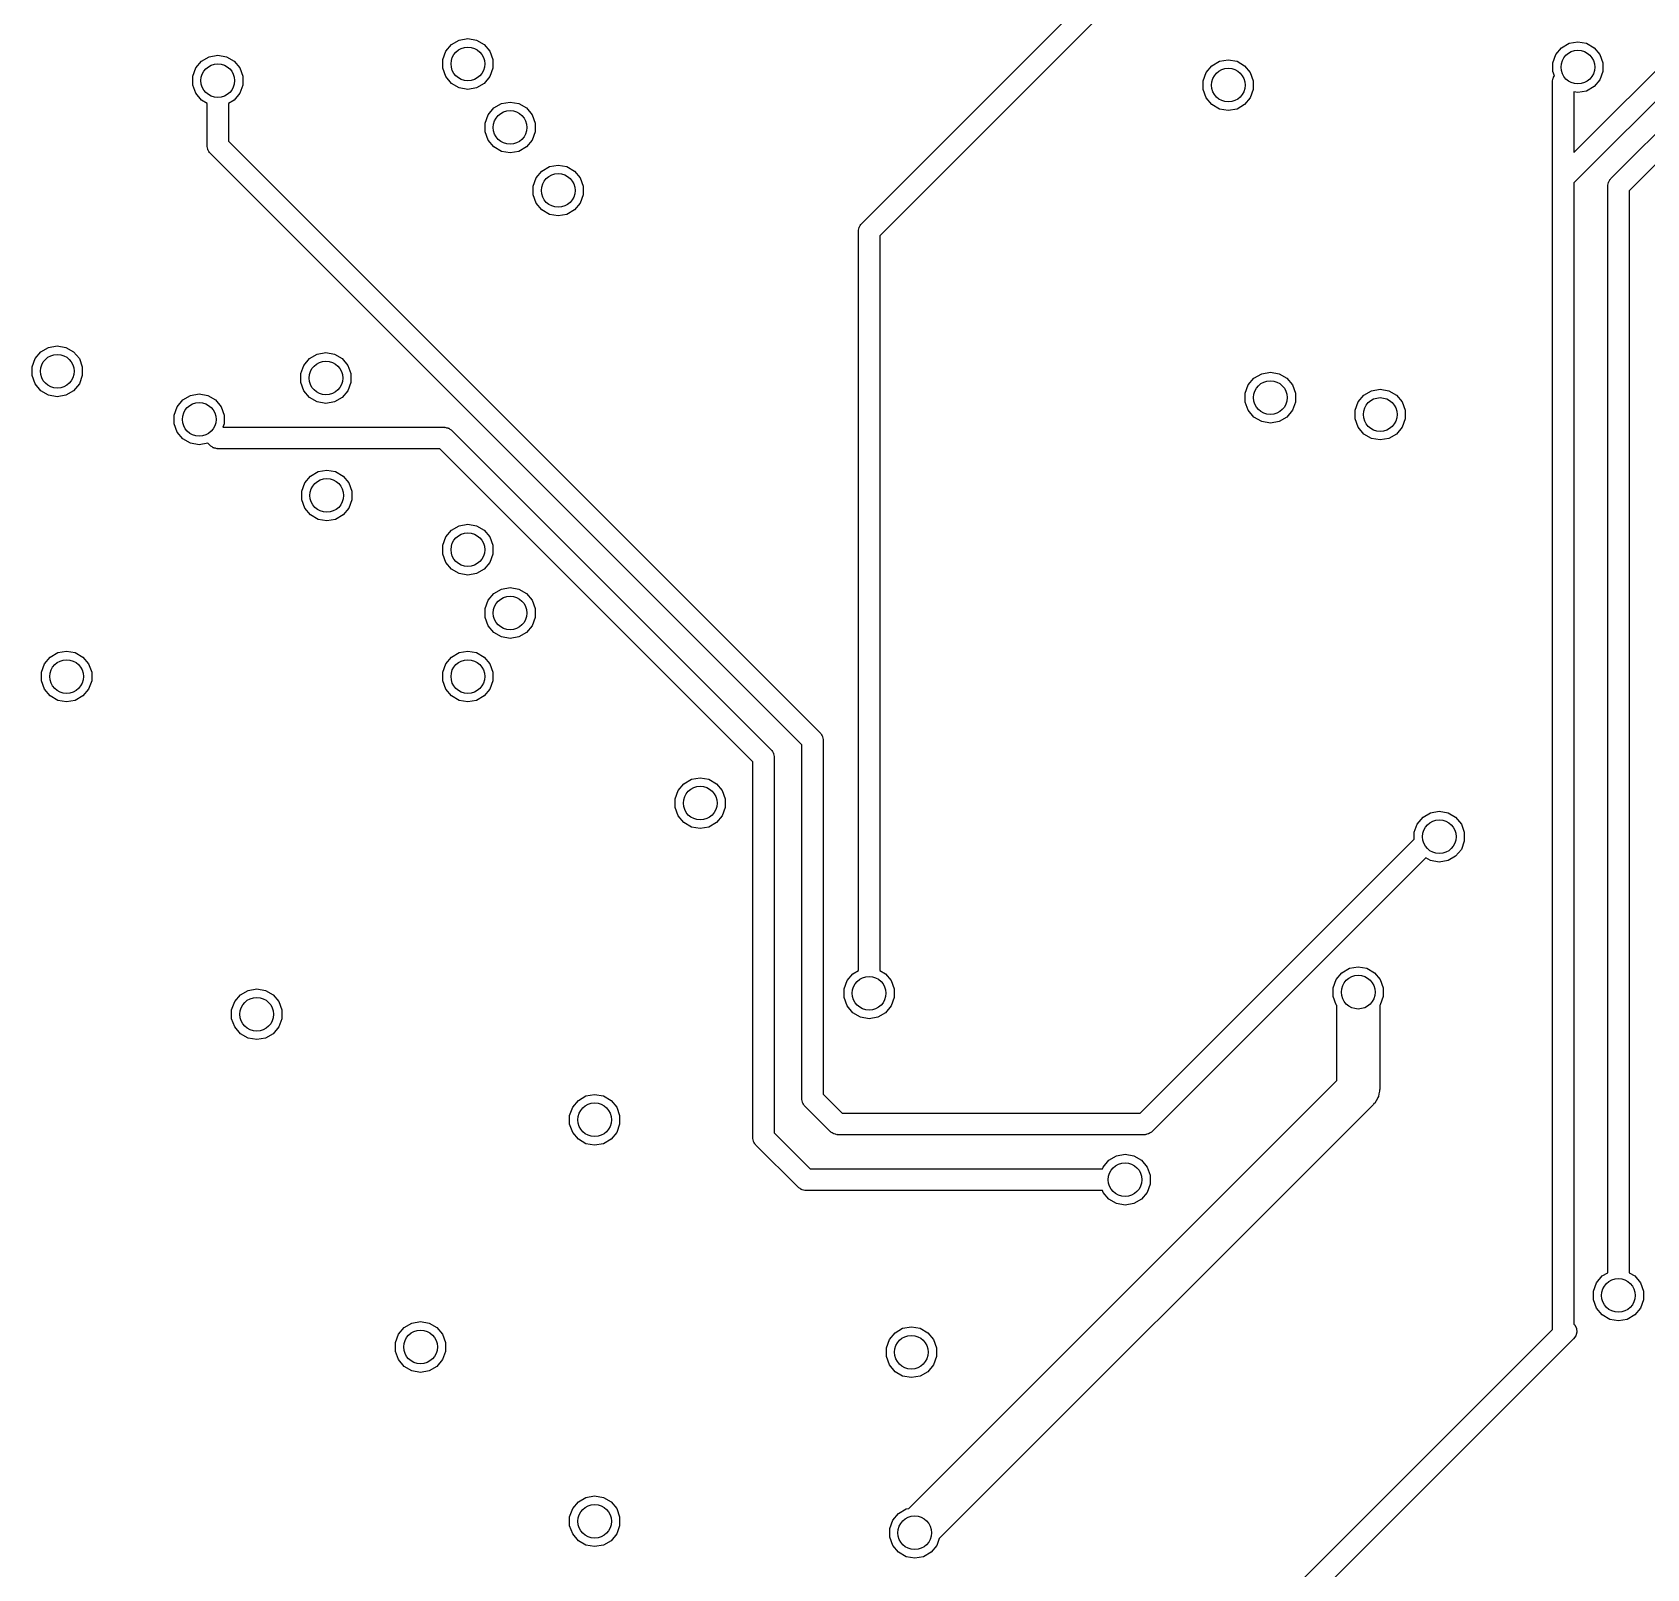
# Model space of a CAD drawing. Extents: x 10 to 287, y -200 to -10.
# Drawn here: x 121.05 to 140.17, y -118.43 to -100.24 of the extents above; entities that cross this region are included whole.
import ezdxf

# ---------------------------------------------------------------- set-up
doc = ezdxf.new("R2010")
doc.units = 0
doc.header["$MEASUREMENT"] = 0
doc.layers.add('BLACK', color=7, linetype='CONTINUOUS')

msp = doc.modelspace()

# ---------------------------------------------------------------- linework, layer by layer
at = {"layer": 'Black'}
for p, q in [((139.304, -101.659), (165.513, -75.4499)), ((165.73, -75.5923), (139.304, -102.018)), ((139.74, -101.97), (166.063, -75.6474)), ((166.28, -75.7898), (139.957, -102.113)), ((130.87, -102.503), (135.469, -97.9034)), ((135.612, -98.1202), (131.087, -102.645)), ((126.017, -100.381), (126.107, -100.329)), ((126.107, -100.329), (126.21, -100.311)), ((126.21, -100.311), (126.313, -100.329)), ((126.313, -100.329), (126.403, -100.381)), ((123.147, -100.527), (123.25, -100.509)), ((123.25, -100.509), (123.353, -100.527)), ((125.914, -100.56), (125.95, -100.462)), ((125.95, -100.462), (126.017, -100.381)), ((126.403, -100.381), (126.471, -100.462)), ((126.471, -100.462), (126.506, -100.56)), ((139.054, -100.598), (139.089, -100.5)), ((139.089, -100.5), (139.157, -100.42)), ((139.157, -100.42), (139.247, -100.367)), ((139.247, -100.367), (139.35, -100.349)), ((139.35, -100.349), (139.453, -100.367)), ((139.453, -100.367), (139.543, -100.42)), ((139.543, -100.42), (139.611, -100.5)), ((139.611, -100.5), (139.646, -100.598)), ((122.954, -100.758), (122.989, -100.66)), ((122.989, -100.66), (123.057, -100.58)), ((123.057, -100.58), (123.147, -100.527)), ((123.353, -100.527), (123.443, -100.58)), ((123.443, -100.58), (123.511, -100.66)), ((123.511, -100.66), (123.546, -100.758)), ((125.914, -100.664), (125.914, -100.56)), ((125.95, -100.762), (125.914, -100.664)), ((126.506, -100.664), (126.471, -100.762)), ((126.506, -100.56), (126.506, -100.664)), ((134.916, -100.811), (134.951, -100.713)), ((134.951, -100.713), (135.018, -100.633)), ((135.018, -100.633), (135.109, -100.581)), ((135.109, -100.581), (135.212, -100.563)), ((135.212, -100.563), (135.315, -100.581)), ((135.315, -100.581), (135.405, -100.633)), ((135.405, -100.633), (135.472, -100.713)), ((135.472, -100.713), (135.508, -100.811)), ((139.054, -100.702), (139.054, -100.598)), ((139.072, -100.754), (139.054, -100.702)), ((139.646, -100.702), (139.611, -100.8)), ((139.646, -100.598), (139.646, -100.702)), ((122.954, -100.862), (122.954, -100.758)), ((122.989, -100.96), (122.954, -100.862)), ((123.546, -100.862), (123.511, -100.96)), ((123.546, -100.758), (123.546, -100.862)), ((126.017, -100.842), (125.95, -100.762)), ((126.107, -100.895), (126.017, -100.842)), ((126.21, -100.913), (126.107, -100.895)), ((126.313, -100.895), (126.21, -100.913)), ((126.403, -100.842), (126.313, -100.895)), ((126.471, -100.762), (126.403, -100.842)), ((134.916, -100.916), (134.916, -100.811)), ((135.508, -100.811), (135.508, -100.916)), ((139.05, -100.812), (139.055, -100.796)), ((139.051, -100.818), (139.05, -100.812)), ((139.05, -100.823), (139.051, -100.818)), ((139.05, -101.966), (139.05, -100.823)), ((139.055, -100.796), (139.057, -100.78)), ((139.057, -100.78), (139.06, -100.775)), ((139.06, -100.775), (139.062, -100.77)), ((139.062, -100.77), (139.071, -100.756)), ((139.071, -100.756), (139.072, -100.754)), ((139.543, -100.88), (139.453, -100.933)), ((139.611, -100.8), (139.543, -100.88)), ((123.057, -101.04), (122.989, -100.96)), ((123.123, -101.079), (123.057, -101.04)), ((123.123, -101.58), (123.123, -101.079)), ((123.443, -101.04), (123.377, -101.079)), ((123.377, -101.079), (123.377, -101.527)), ((123.511, -100.96), (123.443, -101.04)), ((126.517, -101.133), (126.608, -101.081)), ((126.608, -101.081), (126.71, -101.063)), ((126.71, -101.063), (126.813, -101.081)), ((126.813, -101.081), (126.904, -101.133)), ((134.951, -101.014), (134.916, -100.916)), ((135.018, -101.094), (134.951, -101.014)), ((135.109, -101.146), (135.018, -101.094)), ((135.405, -101.094), (135.315, -101.146)), ((135.472, -101.014), (135.405, -101.094)), ((135.508, -100.916), (135.472, -101.014)), ((139.35, -100.951), (139.304, -100.943)), ((139.304, -100.943), (139.304, -101.659)), ((139.453, -100.933), (139.35, -100.951)), ((126.414, -101.312), (126.45, -101.213)), ((126.45, -101.213), (126.517, -101.133)), ((126.904, -101.133), (126.971, -101.213)), ((126.971, -101.213), (127.007, -101.312)), ((135.212, -101.164), (135.109, -101.146)), ((135.315, -101.146), (135.212, -101.164)), ((126.414, -101.416), (126.414, -101.312)), ((126.45, -101.514), (126.414, -101.416)), ((127.007, -101.416), (126.971, -101.514)), ((127.007, -101.312), (127.007, -101.416)), ((123.124, -101.586), (123.123, -101.58)), ((123.123, -101.591), (123.124, -101.586)), ((123.128, -101.607), (123.123, -101.591)), ((123.131, -101.623), (123.128, -101.607)), ((123.133, -101.628), (123.131, -101.623)), ((123.135, -101.634), (123.133, -101.628)), ((123.144, -101.647), (123.135, -101.634)), ((123.153, -101.662), (123.144, -101.647)), ((123.157, -101.665), (123.153, -101.662)), ((123.16, -101.67), (123.157, -101.665)), ((129.835, -108.345), (123.16, -101.67)), ((123.377, -101.527), (130.015, -108.165)), ((126.517, -101.594), (126.45, -101.514)), ((126.608, -101.647), (126.517, -101.594)), ((126.71, -101.665), (126.608, -101.647)), ((126.813, -101.647), (126.71, -101.665)), ((126.904, -101.594), (126.813, -101.647)), ((126.971, -101.514), (126.904, -101.594)), ((127.087, -101.88), (127.177, -101.827)), ((127.177, -101.827), (127.28, -101.809)), ((127.28, -101.809), (127.383, -101.827)), ((127.383, -101.827), (127.473, -101.88)), ((126.984, -102.058), (127.019, -101.96)), ((127.019, -101.96), (127.087, -101.88)), ((127.473, -101.88), (127.541, -101.96)), ((127.541, -101.96), (127.576, -102.058)), ((139.05, -102), (139.05, -101.966)), ((139.05, -115.594), (139.05, -102)), ((139.304, -102.018), (139.304, -115.53)), ((139.703, -102.049), (139.708, -102.033)), ((139.704, -102.054), (139.703, -102.049)), ((139.708, -102.033), (139.711, -102.017)), ((139.711, -102.017), (139.713, -102.012)), ((139.713, -102.012), (139.715, -102.006)), ((139.715, -102.006), (139.724, -101.993)), ((139.724, -101.993), (139.733, -101.978)), ((139.733, -101.978), (139.737, -101.975)), ((139.737, -101.975), (139.74, -101.97)), ((126.984, -102.162), (126.984, -102.058)), ((127.019, -102.26), (126.984, -102.162)), ((127.576, -102.162), (127.541, -102.26)), ((127.576, -102.058), (127.576, -102.162)), ((139.703, -102.06), (139.704, -102.054)), ((139.703, -114.921), (139.703, -102.06)), ((139.957, -102.113), (139.957, -114.921)), ((127.087, -102.34), (127.019, -102.26)), ((127.177, -102.393), (127.087, -102.34)), ((127.28, -102.411), (127.177, -102.393)), ((127.383, -102.393), (127.28, -102.411)), ((127.473, -102.34), (127.383, -102.393)), ((127.541, -102.26), (127.473, -102.34)), ((130.833, -102.581), (130.838, -102.565)), ((130.834, -102.587), (130.833, -102.581)), ((130.833, -102.592), (130.834, -102.587)), ((130.833, -106.215), (130.833, -102.592)), ((130.838, -102.565), (130.841, -102.549)), ((130.841, -102.549), (130.843, -102.544)), ((130.843, -102.544), (130.845, -102.539)), ((130.845, -102.539), (130.854, -102.525)), ((130.854, -102.525), (130.863, -102.511)), ((130.863, -102.511), (130.867, -102.507)), ((130.867, -102.507), (130.87, -102.503)), ((131.087, -102.645), (131.087, -106.215)), ((121.247, -103.967), (121.35, -103.949)), ((121.35, -103.949), (121.453, -103.967)), ((121.054, -104.198), (121.089, -104.1)), ((121.089, -104.1), (121.157, -104.02)), ((121.157, -104.02), (121.247, -103.967)), ((121.453, -103.967), (121.543, -104.02)), ((121.543, -104.02), (121.611, -104.1)), ((121.611, -104.1), (121.646, -104.198)), ((124.269, -104.18), (124.337, -104.1)), ((124.337, -104.1), (124.427, -104.047)), ((124.427, -104.047), (124.53, -104.029)), ((124.53, -104.029), (124.633, -104.047)), ((124.633, -104.047), (124.723, -104.1)), ((124.723, -104.1), (124.791, -104.18)), ((121.054, -104.302), (121.054, -104.198)), ((121.089, -104.4), (121.054, -104.302)), ((121.646, -104.302), (121.611, -104.4)), ((121.646, -104.198), (121.646, -104.302)), ((124.234, -104.278), (124.269, -104.18)), ((124.234, -104.382), (124.234, -104.278)), ((124.791, -104.18), (124.826, -104.278)), ((124.826, -104.278), (124.826, -104.382)), ((135.449, -104.411), (135.516, -104.331)), ((135.516, -104.331), (135.607, -104.279)), ((135.607, -104.279), (135.71, -104.261)), ((135.71, -104.261), (135.813, -104.279)), ((135.813, -104.279), (135.903, -104.331)), ((135.903, -104.331), (135.97, -104.411)), ((121.157, -104.48), (121.089, -104.4)), ((121.247, -104.533), (121.157, -104.48)), ((121.35, -104.551), (121.247, -104.533)), ((121.453, -104.533), (121.35, -104.551)), ((121.543, -104.48), (121.453, -104.533)), ((121.611, -104.4), (121.543, -104.48)), ((122.837, -104.59), (122.927, -104.537)), ((122.927, -104.537), (123.03, -104.519)), ((123.03, -104.519), (123.133, -104.537)), ((123.133, -104.537), (123.223, -104.59)), ((124.269, -104.48), (124.234, -104.382)), ((124.337, -104.56), (124.269, -104.48)), ((124.791, -104.48), (124.723, -104.56)), ((124.826, -104.382), (124.791, -104.48)), ((135.413, -104.509), (135.449, -104.411)), ((135.413, -104.614), (135.413, -104.509)), ((135.97, -104.411), (136.006, -104.509)), ((136.006, -104.509), (136.006, -104.614)), ((136.75, -104.612), (136.817, -104.532)), ((136.817, -104.532), (136.907, -104.48)), ((136.907, -104.48), (137.01, -104.461)), ((137.01, -104.461), (137.113, -104.48)), ((137.113, -104.48), (137.204, -104.532)), ((137.204, -104.532), (137.271, -104.612)), ((122.734, -104.768), (122.769, -104.67)), ((122.769, -104.67), (122.837, -104.59)), ((123.223, -104.59), (123.291, -104.67)), ((123.291, -104.67), (123.326, -104.768)), ((124.427, -104.613), (124.337, -104.56)), ((124.53, -104.631), (124.427, -104.613)), ((124.633, -104.613), (124.53, -104.631)), ((124.723, -104.56), (124.633, -104.613)), ((135.449, -104.712), (135.413, -104.614)), ((135.516, -104.792), (135.449, -104.712)), ((135.97, -104.712), (135.903, -104.792)), ((136.006, -104.614), (135.97, -104.712)), ((136.714, -104.71), (136.75, -104.612)), ((136.714, -104.815), (136.714, -104.71)), ((137.271, -104.612), (137.306, -104.71)), ((137.306, -104.71), (137.306, -104.815)), ((122.734, -104.872), (122.734, -104.768)), ((122.769, -104.97), (122.734, -104.872)), ((123.326, -104.872), (123.311, -104.913)), ((123.311, -104.913), (125.93, -104.913)), ((123.326, -104.768), (123.326, -104.872)), ((125.93, -104.913), (125.936, -104.914)), ((125.936, -104.914), (125.941, -104.913)), ((125.941, -104.913), (125.957, -104.918)), ((125.957, -104.918), (125.973, -104.921)), ((135.607, -104.844), (135.516, -104.792)), ((135.71, -104.863), (135.607, -104.844)), ((135.813, -104.844), (135.71, -104.863)), ((135.903, -104.792), (135.813, -104.844)), ((136.75, -104.913), (136.714, -104.815)), ((136.817, -104.993), (136.75, -104.913)), ((137.271, -104.913), (137.204, -104.993)), ((137.306, -104.815), (137.271, -104.913)), ((122.837, -105.05), (122.769, -104.97)), ((122.927, -105.103), (122.837, -105.05)), ((123.03, -105.121), (122.927, -105.103)), ((123.133, -105.103), (123.03, -105.121)), ((123.16, -105.13), (123.133, -105.103)), ((123.133, -105.103), (123.133, -105.103)), ((125.973, -104.921), (125.978, -104.923)), ((125.978, -104.923), (125.984, -104.925)), ((125.984, -104.925), (125.997, -104.934)), ((125.997, -104.934), (126.012, -104.943)), ((126.012, -104.943), (126.015, -104.947)), ((126.015, -104.947), (126.02, -104.95)), ((126.02, -104.95), (129.47, -108.4)), ((136.907, -105.045), (136.817, -104.993)), ((137.01, -105.063), (136.907, -105.045)), ((137.113, -105.045), (137.01, -105.063)), ((137.204, -104.993), (137.113, -105.045)), ((123.165, -105.133), (123.16, -105.13)), ((123.168, -105.137), (123.165, -105.133)), ((123.183, -105.146), (123.168, -105.137)), ((123.196, -105.155), (123.183, -105.146)), ((123.202, -105.157), (123.196, -105.155)), ((123.207, -105.159), (123.202, -105.157)), ((123.223, -105.162), (123.207, -105.159)), ((123.239, -105.167), (123.223, -105.162)), ((123.244, -105.166), (123.239, -105.167)), ((123.25, -105.167), (123.244, -105.166)), ((125.877, -105.167), (123.25, -105.167)), ((129.29, -108.58), (125.877, -105.167)), ((124.279, -105.57), (124.347, -105.49)), ((124.347, -105.49), (124.437, -105.437)), ((124.437, -105.437), (124.54, -105.419)), ((124.54, -105.419), (124.643, -105.437)), ((124.643, -105.437), (124.733, -105.49)), ((124.733, -105.49), (124.801, -105.57)), ((124.244, -105.668), (124.279, -105.57)), ((124.244, -105.772), (124.244, -105.668)), ((124.801, -105.57), (124.836, -105.668)), ((124.836, -105.668), (124.836, -105.772)), ((124.279, -105.87), (124.244, -105.772)), ((124.347, -105.95), (124.279, -105.87)), ((124.801, -105.87), (124.733, -105.95)), ((124.836, -105.772), (124.801, -105.87)), ((124.437, -106.003), (124.347, -105.95)), ((124.54, -106.021), (124.437, -106.003)), ((124.643, -106.003), (124.54, -106.021)), ((124.733, -105.95), (124.643, -106.003)), ((126.107, -106.08), (126.21, -106.062)), ((126.21, -106.062), (126.313, -106.08)), ((125.914, -106.31), (125.95, -106.212)), ((125.95, -106.212), (126.017, -106.132)), ((126.017, -106.132), (126.107, -106.08)), ((126.313, -106.08), (126.403, -106.132)), ((126.403, -106.132), (126.471, -106.212)), ((126.471, -106.212), (126.506, -106.31)), ((130.833, -111.344), (130.833, -106.215)), ((131.087, -106.215), (131.087, -111.344)), ((125.914, -106.415), (125.914, -106.31)), ((125.95, -106.513), (125.914, -106.415)), ((126.506, -106.415), (126.471, -106.513)), ((126.506, -106.31), (126.506, -106.415)), ((126.017, -106.593), (125.95, -106.513)), ((126.107, -106.645), (126.017, -106.593)), ((126.403, -106.593), (126.313, -106.645)), ((126.471, -106.513), (126.403, -106.593)), ((126.21, -106.663), (126.107, -106.645)), ((126.313, -106.645), (126.21, -106.663)), ((126.517, -106.881), (126.608, -106.829)), ((126.608, -106.829), (126.71, -106.811)), ((126.71, -106.811), (126.813, -106.829)), ((126.813, -106.829), (126.904, -106.881)), ((126.414, -107.06), (126.45, -106.961)), ((126.45, -106.961), (126.517, -106.881)), ((126.904, -106.881), (126.971, -106.961)), ((126.971, -106.961), (127.007, -107.06)), ((126.414, -107.164), (126.414, -107.06)), ((126.45, -107.262), (126.414, -107.164)), ((127.007, -107.164), (126.971, -107.262)), ((127.007, -107.06), (127.007, -107.164)), ((126.517, -107.342), (126.45, -107.262)), ((126.608, -107.395), (126.517, -107.342)), ((126.71, -107.413), (126.608, -107.395)), ((126.813, -107.395), (126.71, -107.413)), ((126.904, -107.342), (126.813, -107.395)), ((126.971, -107.262), (126.904, -107.342)), ((121.267, -107.633), (121.357, -107.581)), ((121.357, -107.581), (121.46, -107.563)), ((121.46, -107.563), (121.563, -107.581)), ((121.563, -107.581), (121.654, -107.633)), ((126.017, -107.633), (126.107, -107.581)), ((126.107, -107.581), (126.21, -107.563)), ((126.21, -107.563), (126.313, -107.581)), ((126.313, -107.581), (126.403, -107.633)), ((121.164, -107.811), (121.2, -107.713)), ((121.2, -107.713), (121.267, -107.633)), ((121.654, -107.633), (121.721, -107.713)), ((121.721, -107.713), (121.757, -107.811)), ((125.914, -107.811), (125.95, -107.713)), ((125.95, -107.713), (126.017, -107.633)), ((126.403, -107.633), (126.471, -107.713)), ((126.471, -107.713), (126.506, -107.811)), ((121.164, -107.916), (121.164, -107.811)), ((121.2, -108.014), (121.164, -107.916)), ((121.757, -107.916), (121.721, -108.014)), ((121.757, -107.811), (121.757, -107.916)), ((125.914, -107.916), (125.914, -107.811)), ((125.95, -108.014), (125.914, -107.916)), ((126.506, -107.916), (126.471, -108.014)), ((126.506, -107.811), (126.506, -107.916)), ((121.267, -108.094), (121.2, -108.014)), ((121.357, -108.146), (121.267, -108.094)), ((121.46, -108.165), (121.357, -108.146)), ((121.563, -108.146), (121.46, -108.165)), ((121.654, -108.094), (121.563, -108.146)), ((121.721, -108.014), (121.654, -108.094)), ((126.017, -108.094), (125.95, -108.014)), ((126.107, -108.146), (126.017, -108.094)), ((126.21, -108.165), (126.107, -108.146)), ((126.313, -108.146), (126.21, -108.165)), ((126.403, -108.094), (126.313, -108.146)), ((126.471, -108.014), (126.403, -108.094)), ((130.015, -108.165), (130.015, -108.165)), ((130.015, -108.165), (130.38, -108.53)), ((130.163, -108.673), (129.835, -108.345)), ((129.835, -108.345), (129.835, -108.345)), ((129.47, -108.4), (129.47, -108.4)), ((129.47, -108.4), (129.8, -108.73)), ((130.38, -108.53), (130.383, -108.535)), ((130.383, -108.535), (130.387, -108.538)), ((130.387, -108.538), (130.396, -108.553)), ((129.583, -108.873), (129.29, -108.58)), ((129.29, -108.58), (129.29, -108.58)), ((129.8, -108.73), (129.803, -108.735)), ((129.803, -108.735), (129.807, -108.738)), ((129.807, -108.738), (129.816, -108.753)), ((130.163, -112.86), (130.163, -108.673)), ((130.396, -108.553), (130.405, -108.566)), ((130.405, -108.566), (130.407, -108.572)), ((130.407, -108.572), (130.409, -108.577)), ((130.409, -108.577), (130.412, -108.593)), ((130.412, -108.593), (130.417, -108.609)), ((130.417, -108.609), (130.416, -108.614)), ((130.416, -108.614), (130.417, -108.62)), ((130.417, -108.62), (130.417, -112.807)), ((129.583, -113.32), (129.583, -108.873)), ((129.816, -108.753), (129.825, -108.766)), ((129.825, -108.766), (129.827, -108.772)), ((129.827, -108.772), (129.829, -108.777)), ((129.829, -108.777), (129.832, -108.793)), ((129.832, -108.793), (129.837, -108.809)), ((129.837, -108.809), (129.836, -108.814)), ((129.836, -108.814), (129.837, -108.82)), ((129.837, -108.82), (129.837, -113.267)), ((128.767, -109.132), (128.858, -109.08)), ((128.858, -109.08), (128.961, -109.061)), ((128.961, -109.061), (129.064, -109.08)), ((129.064, -109.08), (129.154, -109.132)), ((128.665, -109.31), (128.7, -109.212)), ((128.665, -109.414), (128.665, -109.31)), ((128.7, -109.212), (128.767, -109.132)), ((129.154, -109.132), (129.221, -109.212)), ((129.221, -109.212), (129.257, -109.31)), ((129.257, -109.31), (129.257, -109.414)), ((128.7, -109.513), (128.665, -109.414)), ((129.257, -109.414), (129.221, -109.513)), ((137.517, -109.53), (137.607, -109.477)), ((137.607, -109.477), (137.71, -109.459)), ((137.71, -109.459), (137.813, -109.477)), ((137.813, -109.477), (137.903, -109.53)), ((128.767, -109.593), (128.7, -109.513)), ((128.858, -109.645), (128.767, -109.593)), ((128.961, -109.663), (128.858, -109.645)), ((129.064, -109.645), (128.961, -109.663)), ((129.154, -109.593), (129.064, -109.645)), ((129.221, -109.513), (129.154, -109.593)), ((137.414, -109.708), (137.449, -109.61)), ((137.449, -109.61), (137.517, -109.53)), ((137.903, -109.53), (137.971, -109.61)), ((137.971, -109.61), (138.006, -109.708)), ((135.79, -111.41), (137.414, -109.787)), ((137.414, -109.787), (137.414, -109.708)), ((138.006, -109.812), (137.971, -109.91)), ((138.006, -109.708), (138.006, -109.812)), ((137.55, -110.01), (135.97, -111.59)), ((137.607, -110.043), (137.55, -110.01)), ((137.71, -110.061), (137.607, -110.043)), ((137.813, -110.043), (137.71, -110.061)), ((137.903, -109.99), (137.813, -110.043)), ((137.971, -109.91), (137.903, -109.99)), ((130.699, -111.462), (130.766, -111.382)), ((130.766, -111.382), (130.833, -111.344)), ((131.087, -111.344), (131.153, -111.382)), ((131.153, -111.382), (131.22, -111.462)), ((135.775, -111.425), (135.79, -111.41)), ((135.79, -111.41), (135.79, -111.41)), ((136.489, -111.45), (136.557, -111.37)), ((136.557, -111.37), (136.647, -111.317)), ((136.647, -111.317), (136.75, -111.299)), ((136.75, -111.299), (136.853, -111.317)), ((136.853, -111.317), (136.943, -111.37)), ((136.943, -111.37), (137.011, -111.45)), ((123.517, -111.631), (123.608, -111.579)), ((123.608, -111.579), (123.711, -111.561)), ((123.711, -111.561), (123.814, -111.579)), ((123.814, -111.579), (123.904, -111.631)), ((130.664, -111.56), (130.699, -111.462)), ((130.664, -111.665), (130.664, -111.56)), ((131.22, -111.462), (131.256, -111.56)), ((131.256, -111.56), (131.256, -111.665)), ((134.167, -113.033), (135.775, -111.425)), ((135.955, -111.605), (134.31, -113.25)), ((135.775, -111.425), (135.775, -111.425)), ((135.97, -111.59), (135.955, -111.605)), ((135.955, -111.605), (135.955, -111.605)), ((135.97, -111.59), (135.97, -111.59)), ((136.454, -111.548), (136.489, -111.45)), ((136.454, -111.652), (136.454, -111.548)), ((137.011, -111.45), (137.046, -111.548)), ((137.046, -111.548), (137.046, -111.652)), ((123.414, -111.809), (123.45, -111.711)), ((123.45, -111.711), (123.517, -111.631)), ((123.904, -111.631), (123.971, -111.711)), ((123.971, -111.711), (124.007, -111.809)), ((130.699, -111.763), (130.664, -111.665)), ((130.766, -111.843), (130.699, -111.763)), ((131.22, -111.763), (131.153, -111.843)), ((131.256, -111.665), (131.22, -111.763)), ((136.489, -111.75), (136.454, -111.652)), ((136.496, -111.758), (136.489, -111.75)), ((136.496, -112.645), (136.496, -111.758)), ((137.011, -111.75), (137.004, -111.758)), ((137.004, -111.758), (137.004, -112.75)), ((137.046, -111.652), (137.011, -111.75)), ((123.414, -111.914), (123.414, -111.809)), ((123.45, -112.012), (123.414, -111.914)), ((124.007, -111.914), (123.971, -112.012)), ((124.007, -111.809), (124.007, -111.914)), ((130.857, -111.895), (130.766, -111.843)), ((130.96, -111.914), (130.857, -111.895)), ((131.063, -111.895), (130.96, -111.914)), ((131.153, -111.843), (131.063, -111.895)), ((123.517, -112.092), (123.45, -112.012)), ((123.608, -112.144), (123.517, -112.092)), ((123.711, -112.162), (123.608, -112.144)), ((123.814, -112.144), (123.711, -112.162)), ((123.904, -112.092), (123.814, -112.144)), ((123.971, -112.012), (123.904, -112.092)), ((131.429, -117.712), (136.496, -112.645)), ((137.004, -112.75), (137.002, -112.761)), ((127.451, -112.961), (127.518, -112.881)), ((127.518, -112.881), (127.608, -112.829)), ((127.608, -112.829), (127.711, -112.81)), ((127.711, -112.81), (127.814, -112.829)), ((127.814, -112.829), (127.905, -112.881)), ((127.905, -112.881), (127.972, -112.961)), ((130.164, -112.866), (130.163, -112.86)), ((130.163, -112.871), (130.164, -112.866)), ((130.168, -112.887), (130.163, -112.871)), ((130.171, -112.903), (130.168, -112.887)), ((130.173, -112.908), (130.171, -112.903)), ((130.175, -112.914), (130.173, -112.908)), ((130.184, -112.927), (130.175, -112.914)), ((130.193, -112.942), (130.184, -112.927)), ((130.197, -112.945), (130.193, -112.942)), ((130.2, -112.95), (130.197, -112.945)), ((130.417, -112.807), (130.643, -113.033)), ((136.93, -112.93), (131.79, -118.069)), ((136.936, -112.92), (136.93, -112.93)), ((136.945, -112.913), (136.936, -112.92)), ((136.961, -112.885), (136.945, -112.913)), ((136.98, -112.857), (136.961, -112.885)), ((136.983, -112.847), (136.98, -112.857)), ((136.989, -112.837), (136.983, -112.847)), ((136.994, -112.804), (136.989, -112.837)), ((137.003, -112.772), (136.994, -112.804)), ((137.002, -112.761), (137.003, -112.772)), ((127.415, -113.059), (127.451, -112.961)), ((127.415, -113.164), (127.415, -113.059)), ((127.972, -112.961), (128.007, -113.059)), ((128.007, -113.059), (128.007, -113.164)), ((130.5, -113.25), (130.2, -112.95)), ((130.643, -113.033), (134.167, -113.033)), ((127.451, -113.262), (127.415, -113.164)), ((127.518, -113.342), (127.451, -113.262)), ((127.972, -113.262), (127.905, -113.342)), ((128.007, -113.164), (127.972, -113.262)), ((129.584, -113.326), (129.583, -113.32)), ((129.583, -113.331), (129.584, -113.326)), ((129.837, -113.267), (130.263, -113.693)), ((130.505, -113.253), (130.5, -113.25)), ((130.508, -113.257), (130.505, -113.253)), ((130.523, -113.266), (130.508, -113.257)), ((130.536, -113.275), (130.523, -113.266)), ((130.542, -113.277), (130.536, -113.275)), ((130.547, -113.279), (130.542, -113.277)), ((130.563, -113.282), (130.547, -113.279)), ((130.579, -113.287), (130.563, -113.282)), ((130.584, -113.286), (130.579, -113.287)), ((130.59, -113.287), (130.584, -113.286)), ((134.22, -113.287), (130.59, -113.287)), ((134.226, -113.286), (134.22, -113.287)), ((134.231, -113.287), (134.226, -113.286)), ((134.247, -113.282), (134.231, -113.287)), ((134.263, -113.279), (134.247, -113.282)), ((134.268, -113.277), (134.263, -113.279)), ((134.274, -113.275), (134.268, -113.277)), ((134.287, -113.266), (134.274, -113.275)), ((134.302, -113.257), (134.287, -113.266)), ((134.305, -113.253), (134.302, -113.257)), ((134.31, -113.25), (134.305, -113.253)), ((127.608, -113.394), (127.518, -113.342)), ((127.711, -113.412), (127.608, -113.394)), ((127.814, -113.394), (127.711, -113.412)), ((127.905, -113.342), (127.814, -113.394)), ((129.588, -113.347), (129.583, -113.331)), ((129.591, -113.363), (129.588, -113.347)), ((129.593, -113.368), (129.591, -113.363)), ((129.595, -113.374), (129.593, -113.368)), ((129.604, -113.387), (129.595, -113.374)), ((129.613, -113.402), (129.604, -113.387)), ((129.617, -113.405), (129.613, -113.402)), ((129.62, -113.41), (129.617, -113.405)), ((130.12, -113.91), (129.62, -113.41)), ((133.887, -113.537), (133.99, -113.519)), ((133.99, -113.519), (134.093, -113.537)), ((130.263, -113.693), (133.721, -113.693)), ((133.721, -113.693), (133.729, -113.67)), ((133.729, -113.67), (133.797, -113.59)), ((133.797, -113.59), (133.887, -113.537)), ((134.093, -113.537), (134.183, -113.59)), ((134.183, -113.59), (134.251, -113.67)), ((134.251, -113.67), (134.286, -113.768)), ((134.286, -113.872), (134.251, -113.97)), ((134.286, -113.768), (134.286, -113.872)), ((130.125, -113.913), (130.12, -113.91)), ((130.128, -113.917), (130.125, -113.913)), ((130.143, -113.926), (130.128, -113.917)), ((130.156, -113.935), (130.143, -113.926)), ((130.162, -113.937), (130.156, -113.935)), ((130.167, -113.939), (130.162, -113.937)), ((130.183, -113.942), (130.167, -113.939)), ((130.199, -113.947), (130.183, -113.942)), ((130.204, -113.946), (130.199, -113.947)), ((130.21, -113.947), (130.204, -113.946)), ((133.721, -113.947), (130.21, -113.947)), ((133.729, -113.97), (133.721, -113.947)), ((133.797, -114.05), (133.729, -113.97)), ((133.887, -114.103), (133.797, -114.05)), ((134.183, -114.05), (134.093, -114.103)), ((134.251, -113.97), (134.183, -114.05)), ((133.99, -114.121), (133.887, -114.103)), ((134.093, -114.103), (133.99, -114.121)), ((139.534, -115.138), (139.569, -115.04)), ((139.569, -115.04), (139.637, -114.96)), ((139.637, -114.96), (139.703, -114.921)), ((139.957, -114.921), (140.023, -114.96)), ((140.023, -114.96), (140.091, -115.04)), ((140.091, -115.04), (140.126, -115.138)), ((139.534, -115.242), (139.534, -115.138)), ((140.126, -115.138), (140.126, -115.242)), ((139.569, -115.34), (139.534, -115.242)), ((139.637, -115.42), (139.569, -115.34)), ((139.727, -115.473), (139.637, -115.42)), ((140.023, -115.42), (139.933, -115.473)), ((140.091, -115.34), (140.023, -115.42)), ((140.126, -115.242), (140.091, -115.34)), ((125.389, -115.65), (125.457, -115.57)), ((125.457, -115.57), (125.547, -115.517)), ((125.547, -115.517), (125.65, -115.499)), ((125.65, -115.499), (125.753, -115.517)), ((125.753, -115.517), (125.843, -115.57)), ((125.843, -115.57), (125.911, -115.65)), ((131.267, -115.632), (131.357, -115.579)), ((131.357, -115.579), (131.46, -115.561)), ((131.46, -115.561), (131.563, -115.579)), ((131.563, -115.579), (131.654, -115.632)), ((135.871, -118.772), (139.05, -115.594)), ((139.304, -115.53), (139.314, -115.54)), ((139.314, -115.54), (139.332, -115.58)), ((139.332, -115.58), (139.336, -115.624)), ((139.83, -115.491), (139.727, -115.473)), ((139.933, -115.473), (139.83, -115.491)), ((125.354, -115.748), (125.389, -115.65)), ((125.354, -115.852), (125.354, -115.748)), ((125.911, -115.65), (125.946, -115.748)), ((125.946, -115.748), (125.946, -115.852)), ((131.164, -115.81), (131.2, -115.712)), ((131.164, -115.914), (131.164, -115.81)), ((131.2, -115.712), (131.267, -115.632)), ((131.654, -115.632), (131.721, -115.712)), ((131.721, -115.712), (131.757, -115.81)), ((131.757, -115.81), (131.757, -115.914)), ((139.267, -115.736), (136.088, -118.914)), ((139.3, -115.703), (139.267, -115.736)), ((139.267, -115.736), (139.267, -115.736)), ((139.325, -115.667), (139.3, -115.703)), ((139.336, -115.624), (139.325, -115.667)), ((125.389, -115.95), (125.354, -115.852)), ((125.457, -116.03), (125.389, -115.95)), ((125.911, -115.95), (125.843, -116.03)), ((125.946, -115.852), (125.911, -115.95)), ((131.2, -116.013), (131.164, -115.914)), ((131.757, -115.914), (131.721, -116.013)), ((125.547, -116.083), (125.457, -116.03)), ((125.65, -116.101), (125.547, -116.083)), ((125.753, -116.083), (125.65, -116.101)), ((125.843, -116.03), (125.753, -116.083)), ((131.267, -116.093), (131.2, -116.013)), ((131.357, -116.145), (131.267, -116.093)), ((131.46, -116.163), (131.357, -116.145)), ((131.563, -116.145), (131.46, -116.163)), ((131.654, -116.093), (131.563, -116.145)), ((131.721, -116.013), (131.654, -116.093)), ((127.415, -117.811), (127.451, -117.713)), ((127.451, -117.713), (127.518, -117.633)), ((127.518, -117.633), (127.608, -117.581)), ((127.608, -117.581), (127.711, -117.563)), ((127.711, -117.563), (127.814, -117.581)), ((127.814, -117.581), (127.905, -117.633)), ((127.905, -117.633), (127.972, -117.713)), ((127.972, -117.713), (128.007, -117.811)), ((131.307, -117.77), (131.397, -117.717)), ((131.397, -117.717), (131.429, -117.712)), ((127.415, -117.916), (127.415, -117.811)), ((128.007, -117.811), (128.007, -117.916)), ((131.204, -117.948), (131.239, -117.85)), ((131.239, -117.85), (131.307, -117.77)), ((127.451, -118.014), (127.415, -117.916)), ((127.518, -118.094), (127.451, -118.014)), ((127.608, -118.146), (127.518, -118.094)), ((127.905, -118.094), (127.814, -118.146)), ((127.972, -118.014), (127.905, -118.094)), ((128.007, -117.916), (127.972, -118.014)), ((131.204, -118.052), (131.204, -117.948)), ((131.239, -118.15), (131.204, -118.052)), ((131.79, -118.069), (131.761, -118.15)), ((127.711, -118.164), (127.608, -118.146)), ((127.814, -118.146), (127.711, -118.164)), ((131.307, -118.23), (131.239, -118.15)), ((131.397, -118.283), (131.307, -118.23)), ((131.5, -118.301), (131.397, -118.283)), ((131.603, -118.283), (131.5, -118.301)), ((131.693, -118.23), (131.603, -118.283)), ((131.761, -118.15), (131.693, -118.23))]:
    msp.add_line(p, q, dxfattribs=at)
for centre in [(126.21, -100.612), (139.35, -100.65), (123.25, -100.81), (135.212, -100.863), (126.71, -101.364), (127.28, -102.11), (121.35, -104.25), (124.53, -104.33), (135.71, -104.562), (123.03, -104.82), (137.01, -104.762), (124.54, -105.72), (126.21, -106.362), (126.71, -107.112), (121.46, -107.864), (126.21, -107.864), (128.961, -109.362), (137.71, -109.76), (130.96, -111.613), (136.75, -111.6), (123.711, -111.862), (127.711, -113.111), (133.99, -113.82), (139.83, -115.19), (125.65, -115.8), (131.46, -115.862), (127.711, -117.864), (131.5, -118)]:
    msp.add_circle(centre, 0.1994, dxfattribs=at)

doc.saveas('drawing.dxf')
